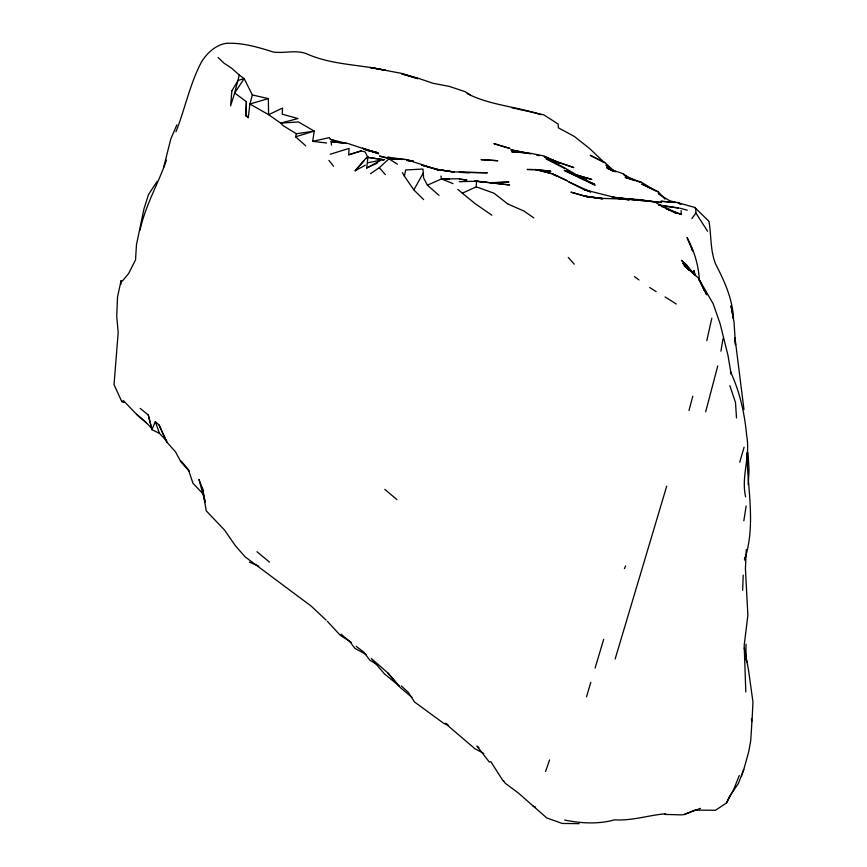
<?xml version="1.0" encoding="UTF-8"?>
<svg xmlns="http://www.w3.org/2000/svg" width="867" height="867" viewBox="0 0 867 867"><rect width="100%" height="100%" fill="white"/><g stroke="black" fill="none" stroke-linecap="round" stroke-linejoin="round"><path stroke-width="1.3" d="M239.292 75.028L244.169 78.604L252.34 94.936L249.902 104.007L248.265 117.63L245.838 115.788L246.423 101.742L234.675 92.997L239.292 75.028L231.587 68.179L224.13 63.248L218.061 57.493M189.364 471.442L180.856 461.797L175.481 451.837L166.767 442.04L159.073 425.003L155.312 421.579L151.92 429.674L159.42 433.348L166.789 441.01M745.718 657.273L746.053 644.203M377.513 163.007L366.687 168.003L367.911 157.36L365.137 151.942L361.192 150.923L348.653 154.814L349.119 148.387L330.273 154.228M742.629 590.394L743.225 575.146M245.838 115.788L246.423 101.742M457.863 189.429L462.317 193.189L476.265 186.839L476.503 181.17L509.558 184.942L475.073 181.04M748.123 484.49L749.055 470.608L748.058 452.834M746.303 549.537L745.425 568.568L747.874 615.429L744.189 645.276L745.804 691.92M120.849 284.43L121.131 280.496L117.511 296.947L116.742 316.596L118.194 332.386L114.032 384.655L121.77 401.584L123.851 402.624M423.551 176.987L422.998 169.043L405.637 169.965L404.401 176.153L413.83 189.906L423.627 199.605M744.818 557.492L744.504 560.071C756.187 525.185 747.321 488.555 746.964 452.867M743.843 520.829L746.14 506.025M326.621 143.012L312.651 141.332L314.255 131.112L298.454 121.933L280.626 123.103L268.607 114.682L249.902 104.007L268.337 98.6L268.607 114.682L282.588 108.061L282.219 114.184L297.999 118.551L280.626 123.103L283.097 125.617L296.373 133.746L314.255 131.112L295.614 136.78L296.373 133.746M720.932 351.189L722.98 338.759M122.247 281.168L128.652 273.484L135.534 259.883L136.466 244.722L144.009 208.73L148.517 194.501L157.176 181.355M711.818 318.2L706.8 340.666M717.735 366.015L705.684 411.803M707.591 231.272L695.941 213.109L695.735 208.936L694.716 207.419L677.788 202.672L680.021 203.908M163.581 167.624L170.875 138.72L176.879 124.881M688.983 410.492L692.798 396.186M666.69 486.203L615.137 659.039M739.746 462.198L744.092 447.22M603.681 639.315L595.098 668.045M586.515 696.808L590.817 682.329M664.501 814.395L681.44 814.872L684.291 814.503L694.781 810.103L715.546 810.255L726.481 802.972L729.429 796.6L738.37 783.53L743.767 769.538L748.72 751.787L750.735 740.548L752.22 717.258L752.968 702.053L748.524 670.083L745.436 653.87M140.01 230.243C145.288 205.501 158.271 183.826 166.453 160.113M175.947 131.784C185.191 108.548 189.851 83.644 201.762 61.492C207.159 52.941 215.775 45.019 225.919 43.372M545.571 771.467L549.602 759.926M741.448 775.998L743.767 769.538M739.269 775.499L733.688 789.447L726.481 802.972M624.446 568.654L625.616 565.858M413.83 189.906L423.28 172.999M691.877 218.56L695.941 213.109M365.343 165.185L355.156 170.788L365.95 158.195M355.156 170.788L364.129 160.677M365.917 158.65L367.716 156.624M386.78 158.303L387.993 157.165L404.39 159.485L388.958 158.813L379.291 167.71L370.523 173.682M366.687 168.003L380.049 160.763M574.388 136.466L589.56 148.495L604.505 162.693L590.221 155.301L605.112 162.671L613.89 170.951M121.77 401.584L123.493 400.727L137.636 415.434L146.458 422.825L151.692 428.45L151.92 429.674L148.29 415.044L140.27 408.433M423.486 177.616L427.366 185.18L441.531 178.927L458.827 178.786L466.966 180.119L459.748 179.296M684.291 814.503L700.493 808.347M348.697 154.803L361.192 150.923M312.651 141.332L329.395 137.604L330.338 139.349L333.838 140.714M639.293 182.2L640.854 181.875L656.037 191.108L641.678 183.999L657.988 191.509L665.011 199.15M367.749 162.79L384.634 159.387M490.895 182.872L508.962 182.027L491.676 182.677M665.542 813.745C648.559 815.218 632.054 820.973 614.519 819.835C598.263 824.409 581.031 823.368 564.634 820.041M459.239 181.734L476.503 181.17M459.488 172.338L487.308 172.804L453.452 171.85L437.445 169.509L421.611 165.109L437.033 169.499L454.427 172.121L435.624 169.293L442.864 170.03L437.705 169.899M579.189 823.65L562.163 823.444L546.73 817.928L518.401 793.045L505.049 783.085L503.662 780.788M440.924 176.055L441.531 178.927L449.388 179.035M533.487 169.629L527.136 169.488L536.608 169.629L552.442 173.834L567.419 180.878L552.442 173.834L535.188 169.488L550.848 171.211L534.766 169.65M226.309 43.35C242.554 42.494 258.182 47.284 273.506 52.074C284.495 53.516 295.159 49.755 306.116 53.548C331.194 65.036 359.252 64.342 385.707 70.357L369.981 67.431L402.342 73.522L417.872 78.691L401.616 73.847L417.471 77.997L433.207 83.33L449.16 86.364L464.907 91.588L470.293 94.806M387.993 157.165L388.958 158.813L405.864 159.441L437.033 169.499L435.624 169.293M459.694 172.338L469.589 172.771M407.143 160.428L412.334 160.677L407.176 160.417M674.873 202.488L660.914 201.274L677.647 202.466L681.029 204.363M628.608 199.41L633.723 199.876M638.849 200.331L642.685 200.678M613.359 197.568L661.575 202.52L646.479 201.046M613.684 197.568L645.525 200.656L612.34 197.177L624.825 198.944M612.395 197.633L622.625 198.966M331.53 145.147L331.118 141.646L347.678 143.402L378.749 153.773L362.471 148.235L378.261 153.08L364.281 149.308M474.834 181.138L486.886 182.438M331.118 141.646L346.681 143.478L330.338 139.349M663.873 206.075L679.143 208.08L658.953 204.948M622.625 198.901L616.318 197.979L621.216 199.085M384.276 159.777L367.911 157.36L383.647 159.777M597.049 198.077L585.767 196.202L603.031 198.662L587.067 196.776L571.169 192.203L587.067 196.776L603.66 198.445L637.516 199.508L653.978 201.61L668.641 209.727L666.246 208.86M599.552 198.489L602.056 198.901M658.779 205.154L662.464 205.88M526.908 153.123L510.804 149.828L527.266 153.025L511.693 151.768L528.447 152.885L544.574 156.103L559.508 163.31L544.357 156.797M528.144 153.383L530.626 153.893M536.814 155.171L539.285 155.692M511.725 107.692L543.772 114.812L558.099 124.035L558.413 127.861L573.813 136.141M366.405 150.273L377.6 152.722L364.183 149.254M252.34 94.936L268.337 98.6M620.425 198.879L584.607 189.808L590.535 191.965M388.568 158.238L379.518 156.103L388.113 158.141M680.281 208.297L687.217 210.193M640.854 181.875L625.107 177.388L634.568 180.596M575.894 174.928L591.782 179.426L576.945 175.015L587.165 180.26M533.129 806.267L535.535 806.949M676.141 202.607L669.53 200.656L658.682 194.078L657.988 191.509M661.554 206.552L667.579 208.383L676.087 213.315L667.005 208.828L681.364 214.485L681.072 210.605M541.019 114.737C516.732 106.511 490.321 105.427 467.161 93.593M627.35 177.031L623.265 173.747L607.008 168.231L611.831 170.42M448.282 725.04L443.731 723.371L414.502 701.967L408.314 692.397L401.28 685.927M668.349 209.684L681.364 214.485M476.265 186.839L494.006 193.211L507.78 203.951M590.579 191.824L568.6 181.799L585.485 190.437M546.524 157.859L573.846 167.591L558.836 162.66L544.389 156.786M441.531 178.927L453.007 183.62M508.203 204.179L523.809 210.963L533.801 217.899M249.414 562.087L258.713 566.162M579.665 177.497L594.697 184.346L564.146 170.322L595.228 185.408M447.372 724.313L445.204 723.327L474.737 748.6L483.797 753.477M638.145 181.658L624.327 175.123L623.265 173.747M576.945 175.015L561.578 166.15L545.972 158.715L564.666 168.523M615.787 171.883L606.672 167.212L613.229 171.406M366.199 654.509L354.906 648.343L349.65 641.352L341.045 634.189M376.603 664.165L369.873 660.286L363.923 652.222L356.174 646.327M491.882 215.211L475.224 203.712L462.317 193.189M566.888 169.867L569.11 171.211M571.342 172.566L573.564 173.909M665.065 296.937L676.314 304.024M649.697 287.508L656.156 291.615M388.958 158.813L397.465 164.199M351.276 642.382L340.265 635.283L327.249 621.206M627.361 177.171L624.327 175.123L627.48 177.269M634.449 276.627L638.957 279.976M439.027 195.368L427.366 185.18M614.432 171.514L605.892 164.947L613.24 170.853M269.474 562.13L256.99 551.726M478.887 747.679L476.969 746.075L489.281 761.985L490.841 761.692L503.25 781.145M411.988 697.361L400.272 687.564L387.549 672.684L371.304 658.476L384.374 673.811L399.275 686.014L387.549 672.684M384.785 489.324L396.956 499.641M136.748 414.307L146.458 422.825M295.614 136.78L305.726 145.819M694.716 207.419L708.588 220.944M688.723 269.973L684.117 265.595L698.455 278.014L706.887 294.747M326.1 620.068L311.134 606.055L245.144 556.885L235.456 545.831L224.531 530.073L206.205 510.793L202.304 487.427L204.059 496.173M689.048 269.659L682.849 263.275L689.092 270.103M202.878 493.691L192.973 483.277L188.367 469.491L181.192 461.146M568.297 257.445L574.257 264.186M379.291 167.71L385.316 174.603M246.239 115.289L248.265 117.63M328.929 160.406L333.643 166.28M402.407 172.631L404.401 176.153M704.763 291.16L699.084 279.51L713.129 303.699L720.119 323.727L727.998 355.481L731.141 374.154L730.458 371.585C739.887 392.079 744.731 413.776 746.725 436.123C750.573 456.291 740.949 476.536 745.609 496.824M706.497 294.628L700.341 281.721L704.719 291.214M159.073 425.003L166.767 442.04M201.783 486.745L198.944 479.397L205.219 502.405M709.033 221.584C711.308 235.13 710.236 249.588 715.177 262.929L715.459 263.796C724.411 281.038 732.658 298.974 733.449 318.753L731.033 305.813L734.024 322.004L735.487 344.936L734.956 337.653L743.962 409.527M155.312 421.579L159.42 433.348M729.862 385.663L735.498 402.537L736.506 417.905M691.357 246.997L692.657 250.964L687.065 237.612C694.294 250.931 698.704 265.649 699.409 280.81M695.269 275.478L693.893 270.537L694.727 274.286M148.29 415.044L151.692 428.45M744.59 651.583L746.845 662.496L744.254 647.833M204.558 498.677L205.067 501.18M751.472 718.895L751.689 721.593M745.555 651.215L745.674 657.945M231.879 90.797L230.6 105.872L234.675 92.997L244.169 78.604L238.154 80.371L231.879 90.797M413.006 160.818L407.62 160.503L413.006 160.818M497.127 160.666L481.012 159.626L497.766 160.72L497.127 160.666M628.933 199.844L625.14 199.312L628.933 199.822M509.763 148.42L494.082 143.705L509.763 148.42M553.677 174.581L558.034 176.445L553.677 174.581M686.588 264.955L681.581 260.36L694.901 275.207L686.588 264.955"/></g></svg>
